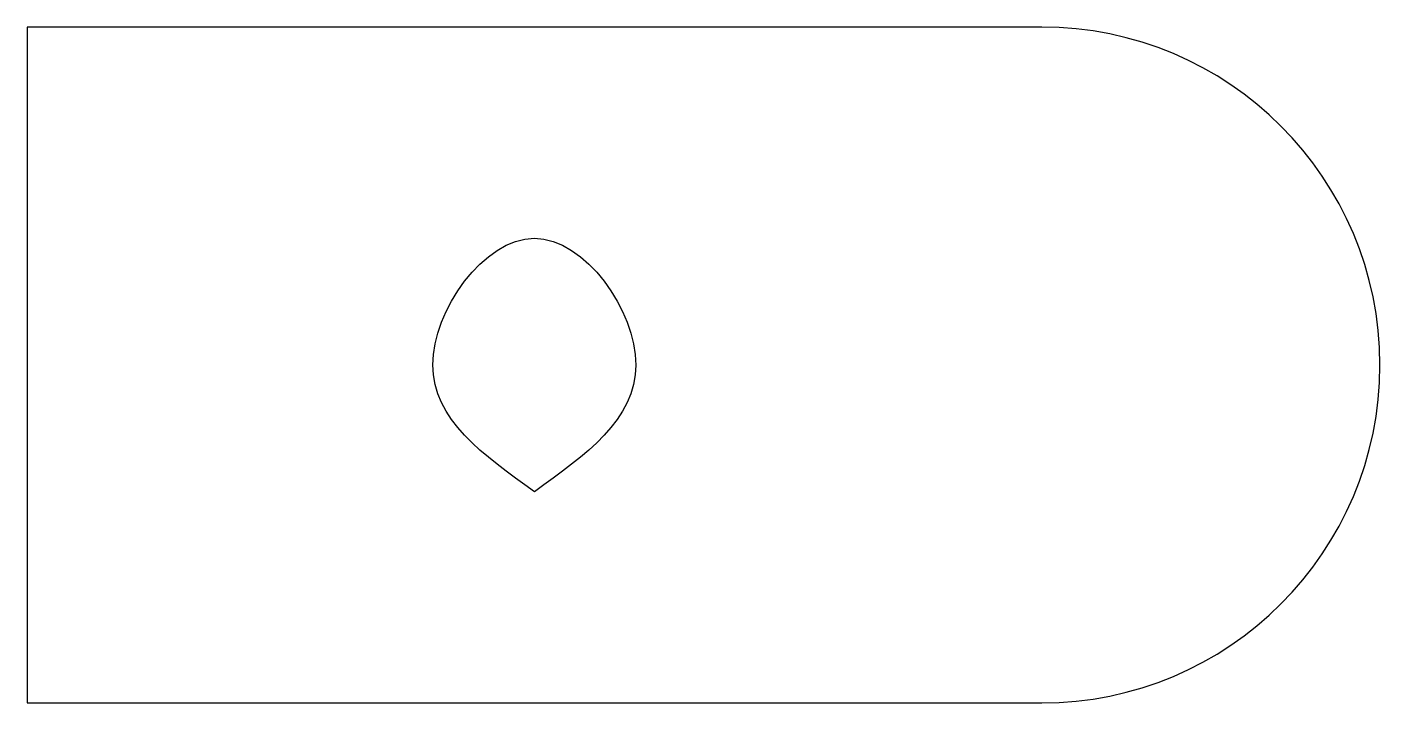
# Model space of a CAD drawing. Header units: millimetres. Extents: x 0 to 160, y 0 to 80.
import ezdxf

# ---------------------------------------------------------------- set-up
doc = ezdxf.new("R2010")
doc.units = ezdxf.units.MM

msp = doc.modelspace()

# ---------------------------------------------------------------- linework, layer by layer
at = {"layer": 'CUT_INNER'}
msp.add_spline([(60, 25), (72, 40), (60, 55), (48, 40), (60, 25)], degree=3, dxfattribs=at)
at = {"layer": 'CUT_OUTER'}
for p, q in [((120, 80), (0, 80)), ((0, 80), (0, 0)), ((0, 0), (120, 0))]:
    msp.add_line(p, q, dxfattribs=at)
msp.add_arc((120, 40), 40, -90, 90, dxfattribs=at)

doc.saveas('drawing.dxf')
